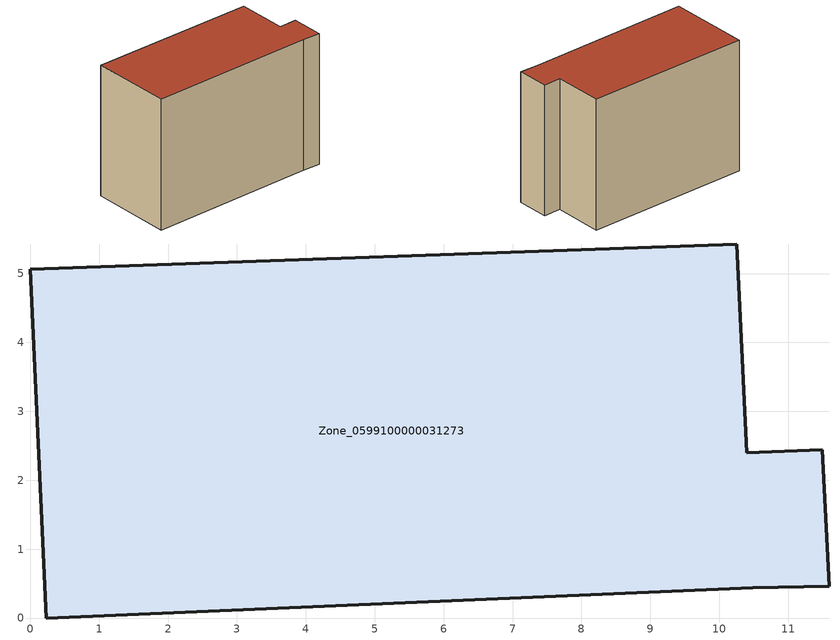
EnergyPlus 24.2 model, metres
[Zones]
Zone_0599100000031273
 floor ground (C_G): 10.49,0.44 0.23,0 0,5.06 10.26,5.43 10.4,2.4 11.5,2.44 11.6,0.46 z0
 wall outside (C_F): 0.23,0 10.49,0.44 11.6,0.46 11.5,2.44 10.4,2.4 10.26,5.43 0,5.06 0.23,0 z0:8.2
 roof outside (C_R): 11.5,2.44 10.4,2.4 10.26,5.43 0,5.06 0.23,0 10.49,0.44 11.6,0.46 z8.2
[BUILDING]
Pand.0599100000031273: North Axis=0; Terrain=City; Loads Convergence Tolerance Value=0.04; Temperature Convergence Tolerance Value=0.4; Solar Distribution=FullExterior; Maximum Number of Warmup Days=25; Minimum Number of Warmup Days=1
[Site:Location]
Rotterdam.The.Hague.AP_ZH_NLD Design_Conditions: Latitude=51.96; Longitude=4.45; Time Zone=1; Elevation=-4.5
[SITE:GROUNDTEMPERATURE:BUILDINGSURFACE]
18, 18, 18, 18, 18, 18, 18, 18, 18, 18, 18, 18
[MATERIAL] Thermal Absorptance=0.9; Solar Absorptance=0.7; Visible Absorptance=0.7
Name | Roughness | Thickness | Conductivity | Density | Specific Heat
G.TI.1946-1964 | MediumSmooth | 0.15 | 1 | 540 | 1210
F.TI.1946-1964 | Rough | 0.3 | 0.857143 | 1920 | 840
R.TI.1946-1964 | MediumRough | 0.2 | 0.277778 | 1500 | 1000
[CONSTRUCTION]
C_G: G.TI.1946-1964
C_F: F.TI.1946-1964
C_R: R.TI.1946-1964
[ZONE]
Zone_0599100000031273: Type=1; Multiplier=1; Ceiling Height=Autocalculate; Volume=Autocalculate; Floor Area=autocalculate; Part of Total Floor Area=Yes
[ZONEINFILTRATION:DESIGNFLOWRATE]
Infil_Zone_0599100000031273: Zone or ZoneList or Space or SpaceList=Zone_0599100000031273; Schedule=AlwaysOn; Design Flow Rate Calculation Method=Flow/Area; Flow Rate per Floor Area=0.003; Constant Term Coefficient=1; Temperature Term Coefficient=0; Velocity Term Coefficient=0; Velocity Squared Term Coefficient=0
[HVACTEMPLATE:ZONE:IDEALLOADSAIRSYSTEM]
Zone_0599100000031273: Maximum Heating Supply Air Temperature=50; Minimum Cooling Supply Air Temperature=13; Maximum Heating Supply Air Humidity Ratio=0.0156; Minimum Cooling Supply Air Humidity Ratio=0.0077; Heating Limit=NoLimit; Cooling Limit=NoLimit; Dehumidification Control Type=ConstantSensibleHeatRatio; Cooling Sensible Heat Ratio=0.7; Dehumidification Setpoint=60; Humidification Control Type=None; Humidification Setpoint=30; Outdoor Air Method=None; Outdoor Air Flow Rate per Person=0.00944; Outdoor Air Flow Rate per Zone Floor Area=0; Outdoor Air Flow Rate per Zone=0; Demand Controlled Ventilation Type=None; Outdoor Air Economizer Type=NoEconomizer; Heat Recovery Type=None; Sensible Heat Recovery Effectiveness=0.7; Latent Heat Recovery Effectiveness=0.65
[ZONECONTROL:THERMOSTAT]
ThermostatControl_Zone_0599100000031273: Zone or ZoneList=Zone_0599100000031273; Control Type Schedule=DualSetpointControlType; Control 1=Thermostat_Zone_0599100000031273; Temperature Difference Between Cutout And Setpoint=0
[THERMOSTATSETPOINT:DUALSETPOINT]
Thermostat_Zone_0599100000031273: Heating Setpoint Temperature Schedule=HeatingSetpoint_Zone_0599100000031273; Cooling Setpoint Temperature Schedule=CoolingSetpoint_Zone_0599100000031273
[SCHEDULE:COMPACT]
HeatingSetpoint_Zone_0599100000031273: Through: 12/31, For: AllDays, Until: 24:00, 21
CoolingSetpoint_Zone_0599100000031273: Through: 12/31, For: AllDays, Until: 24:00, 24
DualSetpointControlType: Through: 12/31, For: AllDays, Until: 24:00, 4
AlwaysOn: Through: 12/31, For: AllDays, Until: 24:00, 1
